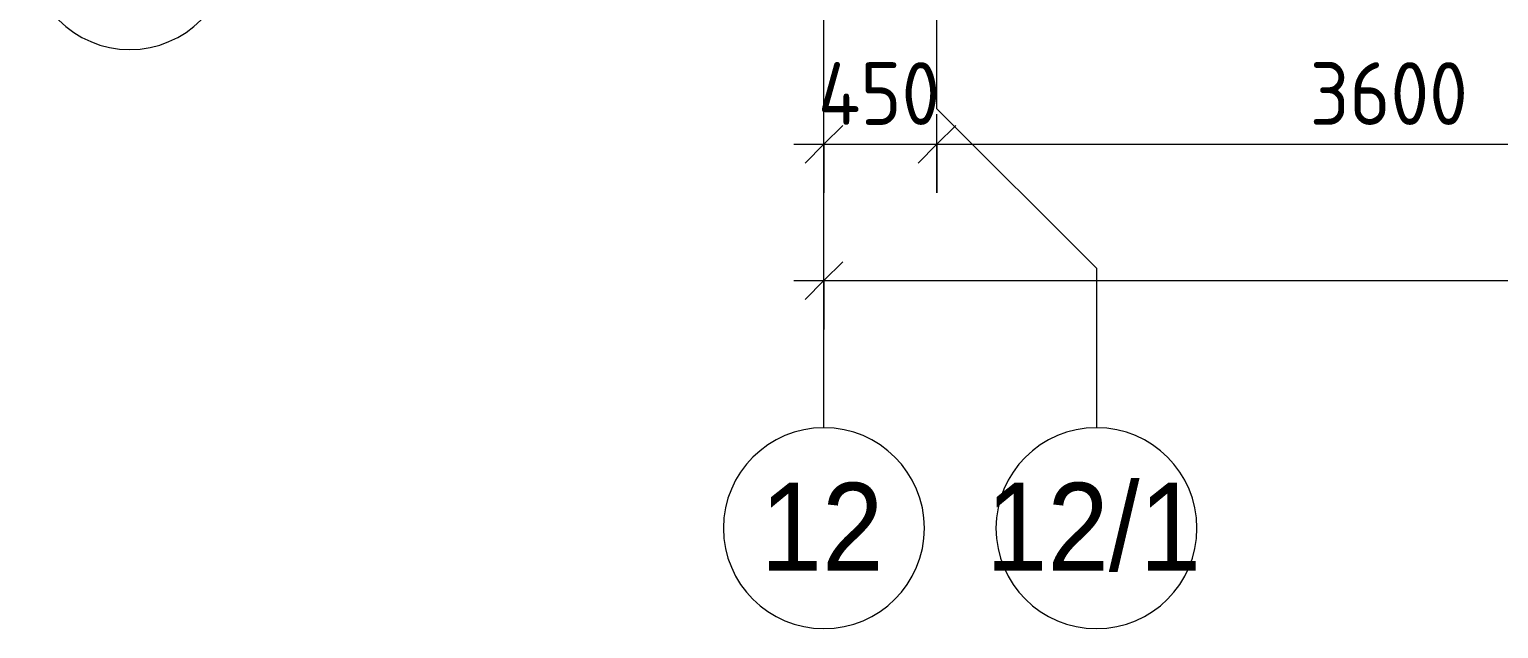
# Model space of a CAD drawing. Header units: millimetres. Extents: x 35147 to 231677, y -8553 to 29000.
# Drawn here: x 35147 to 40996, y -2706 to -320 of the extents above; entities that cross this region are included whole.
import ezdxf

# ---------------------------------------------------------------- set-up
doc = ezdxf.new("R2010")
doc.units = ezdxf.units.MM
for name, color, linetype, lineweight in [('A-ANNO-DIMS', 7, 'Continuous', 9), ('A-ANNO-DIMS-100', 7, 'Continuous', 9), ('Оси', 7, 'Continuous', 9), ('Оси-1', 7, 'Continuous', 20)]:
    doc.layers.add(name, color=color, linetype=linetype, lineweight=lineweight)
doc.styles.add('Arial', font='arial.ttf', dxfattribs={"width": 0.9, "height": 350})
doc.styles.add('ISOCPEUR', font='isocpeur.ttf', dxfattribs={"width": 0.9, "height": 250})
doc.dimstyles.new('ISO-2_5_0_9К_БОЛЬШОЙ', dxfattribs={"dimscale": 304.8, "dimtxt": 248.995294, "dimasz": 0.492126, "dimexe": 0.393701, "dimexo": 0.984252, "dimgap": 0, "dimtad": 1, "dimdec": 0, "dimrnd": 10, "dimzin": 0, "dimdsep": 46, "dimtxsty": 'ISOCPEUR', "dimblk1": 'OBLIQUE', "dimblk2": 'OBLIQUE', "dimsah": 1, "dimcen": 0.09, "dimdle": 0.393701, "dimazin": 0, "dimtfac": 1, "dimtdec": 4, "dimtix": 1, "dimtmove": 0, "dimatfit": 3, "dimfxl": 1, "dimtvp": 1, "dimtolj": 1, "dimtzin": 0, "dimarcsym": 2})

# ---------------------------------------------------------------- blocks, each defined once
blk = doc.blocks.new('Ось сетки - D8-29747960-План размещения напольных электротехнических лючков и розеток 2 этажа в осях 12-23')
at = {"layer": 'Оси-1'}
for start, end in [(360, 180), (180, 360)]:
    blk.add_arc((0, 0), 4, start, end, dxfattribs=at)
blk = doc.blocks.new('DIMBLOCK14-План размещения напольных электротехнических лючков и розеток 2 этажа в осях 12-23')
at = {"layer": 'A-ANNO-DIMS-100'}
for p, q in [((38310, -970.8), (38310, -656.9)), ((38760, -970.8), (38760, -656.9)), ((38190, -776.9), (38760, -776.9)), ((38310, -776.9), (38310, -970.8)), ((38760, -776.9), (38760, -970.8))]:
    blk.add_line(p, q, dxfattribs=at)
at = {"layer": 'A-ANNO-DIMS-100', "lineweight": 20}
for p, q in [((38310, -776.9), (38385, -701.9)), ((38760, -776.9), (38835, -701.9)), ((38310, -776.9), (38235, -851.9)), ((38760, -776.9), (38685, -851.9))]:
    blk.add_line(p, q, dxfattribs=at)
at = {"layer": 'A-ANNO-DIMS-100', "color": 0, "insert": (38286, -450.3), "char_height": 250, "width": 597.589, "attachment_point": 1, "line_spacing_factor": 1.149209, "style": 'ISOCPEUR'}
blk.add_mtext('450', dxfattribs=at)
blk = doc.blocks.new('_Oblique')
at = {"color": 0, "linetype": 'ByBlock', "lineweight": -2}
blk.add_line((-0.5, -0.5), (0.5, 0.5), dxfattribs=at)
blk = doc.blocks.new('DIMBLOCK15-План размещения напольных электротехнических лючков и розеток 2 этажа в осях 12-23')
at = {"layer": 'A-ANNO-DIMS-100'}
for p, q in [((38760, -970.8), (38760, -656.9)), ((42360, -970.8), (42360, -656.9)), ((38760, -776.9), (42360, -776.9)), ((38760, -776.9), (38760, -970.8)), ((42360, -776.9), (42360, -970.8))]:
    blk.add_line(p, q, dxfattribs=at)
at = {"layer": 'A-ANNO-DIMS-100', "lineweight": 20}
for p, q in [((38760, -776.9), (38835, -701.9)), ((42360, -776.9), (42435, -701.9)), ((38760, -776.9), (38685, -851.9)), ((42360, -776.9), (42285, -851.9))]:
    blk.add_line(p, q, dxfattribs=at)
at = {"layer": 'A-ANNO-DIMS-100', "color": 0, "insert": (40244, -450.3), "char_height": 250, "width": 758.478, "attachment_point": 1, "line_spacing_factor": 1.149209, "style": 'ISOCPEUR'}
blk.add_mtext('3600', dxfattribs=at)
blk = doc.blocks.new('DIMBLOCK32-План размещения напольных электротехнических лючков и розеток 2 этажа в осях 12-23')
at = {"layer": 'A-ANNO-DIMS-100'}
for p, q in [((38310, -1514.4), (38310, -1200.5)), ((84560, -1514.4), (84560, -1200.5)), ((38190, -1320.5), (84680, -1320.5)), ((38310, -1320.5), (38310, -1514.4)), ((84560, -1320.5), (84560, -1514.4))]:
    blk.add_line(p, q, dxfattribs=at)
at = {"layer": 'A-ANNO-DIMS-100', "lineweight": 20}
for p, q in [((38310, -1320.5), (38385, -1245.5)), ((84560, -1320.5), (84635, -1245.5)), ((38310, -1320.5), (38235, -1395.5)), ((84560, -1320.5), (84485, -1395.5))]:
    blk.add_line(p, q, dxfattribs=at)
at = {"layer": 'A-ANNO-DIMS-100', "color": 0, "insert": (61028, -993.9), "char_height": 250, "width": 976.828, "attachment_point": 1, "line_spacing_factor": 1.149209, "style": 'ISOCPEUR'}
blk.add_mtext('46250', dxfattribs=at)

msp = doc.modelspace()

# ---------------------------------------------------------------- linework, layer by layer
at = {"layer": 'Оси'}
for p, q in [((38760, -636.3), (38760, 1863.7)), ((38310, -1906.3), (38310, 593.7)), ((38760, -636.3), (39395, -1271.3)), ((39395, -1271.3), (39395, -1906.3))]:
    msp.add_line(p, q, dxfattribs=at)

# ---------------------------------------------------------------- block references
at = {"layer": 'Оси-1', "xscale": 99.99999999999993, "yscale": 99.99999999999993, "zscale": 99.99999999999993, "rotation": 269.9999999999994}
msp.add_blockref('Ось сетки - D8-29747960-План размещения напольных электротехнических лючков и розеток 2 этажа в осях 12-23', (35546.8, 0), dxfattribs=at)
at = {"layer": 'Оси-1', "xscale": 99.99999999999993, "yscale": 99.99999999999993, "zscale": 99.99999999999993}
for p in [(38310, -2306.3), (39395, -2306.3)]:
    msp.add_blockref('Ось сетки - D8-29747960-План размещения напольных электротехнических лючков и розеток 2 этажа в осях 12-23', p, dxfattribs=at)

# ---------------------------------------------------------------- texts
at = {"layer": 'Оси', "char_height": 350, "attachment_point": 1, "style": 'Arial'}
for s, insert, width in [('12', (38057.4, -2125.6), 606.076), ('12/1', (38954.7, -2125.6), 1060.633)]:
    msp.add_mtext(s, dxfattribs=dict(at, insert=insert, width=width))

# ---------------------------------------------------------------- dimensions: what is measured, and where the dimension line sits
at = {"layer": 'A-ANNO-DIMS'}
for base, p1, p2, override, picture, middle in [((38760, -776.9), (38310, -670.8), (38760, -670.8), {"dimpost": '<>', "dimfxl": 450}, 'DIMBLOCK14-План размещения напольных электротехнических лючков и розеток 2 этажа в осях 12-23', (38535, -651.9)), ((42360, -776.9), (38760, -670.8), (42360, -670.8), {"dimpost": '<>', "dimfxl": 3600}, 'DIMBLOCK15-План размещения напольных электротехнических лючков и розеток 2 этажа в осях 12-23', (40560, -651.9)), ((84560, -1320.5), (38310, -1214.4), (84560, -1214.4), {"dimpost": '<>', "dimfxl": 46250}, 'DIMBLOCK32-План размещения напольных электротехнических лючков и розеток 2 этажа в осях 12-23', (61435, -1195.5))]:
    dim = msp.add_linear_dim(base=base, p1=p1, p2=p2, dimstyle='ISO-2_5_0_9К_БОЛЬШОЙ', override=override, dxfattribs=at)
    dim.commit()
    dim.dimension.update_dxf_attribs({"geometry": picture, "text_midpoint": middle})

doc.saveas('drawing.dxf')
